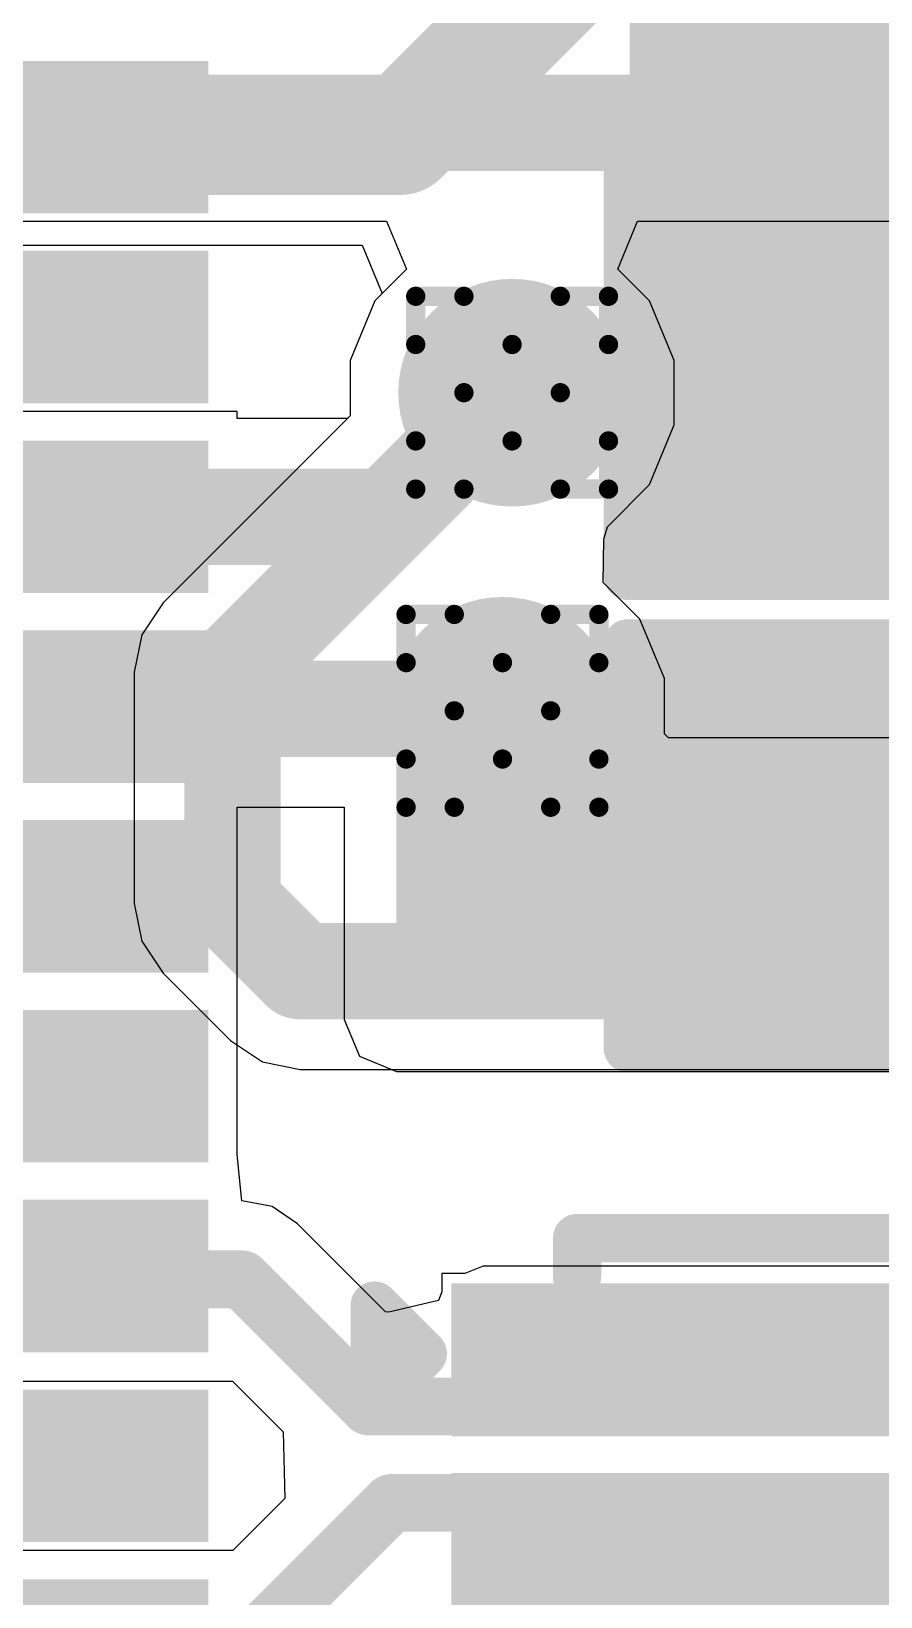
# Model space of a CAD drawing. Header units: inches. Extents: x -0.2 to 17.4, y -0.2 to 2.6.
# Drawn here: x 0.4391 to 0.5272, y 0.3941 to 0.5565 of the extents above; entities that cross this region are included whole.
import ezdxf

# ---------------------------------------------------------------- set-up
doc = ezdxf.new("R2010")
doc.units = ezdxf.units.IN
doc.header["$MEASUREMENT"] = 0
for name, color, linetype in [('Bottom Layer', 5, 'Continuous'), ('Drill Drawing', 1, 'Continuous'), ('Top Layer', 1, 'Continuous'), ('Top Overlay', 2, 'Continuous'), ('Top Paste', 8, 'Continuous'), ('Top Solder', 216, 'Continuous'), ('Via Holes', 16, 'Continuous')]:
    doc.layers.add(name, color=color, linetype=linetype)

# ---------------------------------------------------------------- blocks, each defined once
blk = doc.blocks.new('HD_A_05H9191N_4')
at = {"layer": 'Top Layer'}
for points in [[(-0.16342, 0.18348), (-0.1516, 0.18348), (-0.1516, 0.08112), (-0.16342, 0.08112)], [(-0.14373, 0.18348), (-0.13191, 0.18348), (-0.13191, 0.08112), (-0.14373, 0.08112)], [(-0.12404, 0.18348), (-0.11222, 0.18348), (-0.11222, 0.08112), (-0.12404, 0.08112)], [(-0.10435, 0.18348), (-0.09253, 0.18348), (-0.09253, 0.08112), (-0.10435, 0.08112)], [(-0.08466, 0.18348), (-0.07284, 0.18348), (-0.07284, 0.08112), (-0.08466, 0.08112)], [(-0.06498, 0.18348), (-0.05316, 0.18348), (-0.05316, 0.08112), (-0.06498, 0.08112)], [(-0.04529, 0.18348), (-0.03347, 0.18348), (-0.03347, 0.08112), (-0.04529, 0.08112)], [(-0.0256, 0.18348), (-0.01378, 0.18348), (-0.01378, 0.08112), (-0.0256, 0.08112)]]:
    blk.add_hatch(color=1, dxfattribs=at).paths.add_polyline_path(points)
at = {"layer": 'Top Solder'}
for points in [[(-0.16542, 0.18548), (-0.1496, 0.18548), (-0.1496, 0.07912), (-0.16542, 0.07912)], [(-0.14573, 0.18548), (-0.12991, 0.18548), (-0.12991, 0.07912), (-0.14573, 0.07912)], [(-0.12604, 0.18548), (-0.11022, 0.18548), (-0.11022, 0.07912), (-0.12604, 0.07912)], [(-0.10635, 0.18548), (-0.09053, 0.18548), (-0.09053, 0.07912), (-0.10635, 0.07912)], [(-0.08666, 0.18548), (-0.07084, 0.18548), (-0.07084, 0.07912), (-0.08666, 0.07912)], [(-0.06698, 0.18548), (-0.05116, 0.18548), (-0.05116, 0.07912), (-0.06698, 0.07912)], [(-0.04729, 0.18548), (-0.03147, 0.18548), (-0.03147, 0.07912), (-0.04729, 0.07912)], [(-0.0276, 0.18548), (-0.01178, 0.18548), (-0.01178, 0.07912), (-0.0276, 0.07912)], [(-0.00791, 0.18548), (0.00791, 0.18548), (0.00791, 0.07912), (-0.00791, 0.07912)]]:
    blk.add_hatch(color=216, dxfattribs=at).paths.add_polyline_path(points)
blk = doc.blocks.new('AZ1045_04F_7')
at = {"layer": 'Top Layer'}
for points in [[(-0.03051, 0.04331), (-0.00394, 0.04331), (-0.00394, 0.03543), (-0.03051, 0.03543)], [(0.00394, 0.04331), (0.03051, 0.04331), (0.03051, 0.03543), (0.00394, 0.03543)], [(-0.03051, 0.02362), (-0.00394, 0.02362), (-0.00394, 0.01575), (-0.03051, 0.01575)], [(0.00394, 0.02362), (0.03051, 0.02362), (0.03051, 0.01575), (0.00394, 0.01575)], [(-0.03051, 0.00787), (0.03051, 0.00787), (0.03051, -0.00787), (-0.03051, -0.00787)], [(-0.03051, -0.01575), (-0.00394, -0.01575), (-0.00394, -0.02362), (-0.03051, -0.02362)], [(0.00394, -0.01575), (0.03051, -0.01575), (0.03051, -0.02362), (0.00394, -0.02362)], [(-0.03051, -0.03543), (-0.00394, -0.03543), (-0.00394, -0.04331), (-0.03051, -0.04331)], [(0.00394, -0.03543), (0.03051, -0.03543), (0.03051, -0.04331), (0.00394, -0.04331)], [(0.00394, -0.03543), (0.03051, -0.03543), (0.03051, -0.04331), (0.00394, -0.04331)]]:
    blk.add_hatch(color=1, dxfattribs=at).paths.add_polyline_path(points)
at = {"layer": 'Top Paste'}
for points in [[(-0.03051, 0.04331), (-0.00394, 0.04331), (-0.00394, 0.03543), (-0.03051, 0.03543)], [(0.00394, 0.04331), (0.03051, 0.04331), (0.03051, 0.03543), (0.00394, 0.03543)], [(-0.03051, 0.02362), (-0.00394, 0.02362), (-0.00394, 0.01575), (-0.03051, 0.01575)], [(0.00394, 0.02362), (0.03051, 0.02362), (0.03051, 0.01575), (0.00394, 0.01575)], [(-0.03051, 0.00787), (0.03051, 0.00787), (0.03051, -0.00787), (-0.03051, -0.00787)], [(-0.03051, -0.01575), (-0.00394, -0.01575), (-0.00394, -0.02362), (-0.03051, -0.02362)], [(0.00394, -0.01575), (0.03051, -0.01575), (0.03051, -0.02362), (0.00394, -0.02362)], [(-0.03051, -0.03543), (-0.00394, -0.03543), (-0.00394, -0.04331), (-0.03051, -0.04331)], [(0.00394, -0.03543), (0.03051, -0.03543), (0.03051, -0.04331), (0.00394, -0.04331)], [(0.00394, -0.03543), (0.03051, -0.03543), (0.03051, -0.04331), (0.00394, -0.04331)]]:
    blk.add_hatch(color=8, dxfattribs=at).paths.add_polyline_path(points)
at = {"layer": 'Top Solder'}
for points in [[(-0.03451, 0.04731), (0.00006, 0.04731), (0.00006, 0.03143), (-0.03451, 0.03143)], [(-0.00006, 0.04731), (0.03451, 0.04731), (0.03451, 0.03143), (-0.00006, 0.03143)], [(-0.03451, 0.02762), (0.00006, 0.02762), (0.00006, 0.01175), (-0.03451, 0.01175)], [(-0.00006, 0.02762), (0.03451, 0.02762), (0.03451, 0.01175), (-0.00006, 0.01175)], [(-0.03451, 0.01187), (0.03451, 0.01187), (0.03451, -0.01187), (-0.03451, -0.01187)], [(-0.03451, -0.01175), (0.00006, -0.01175), (0.00006, -0.02762), (-0.03451, -0.02762)], [(-0.00006, -0.01175), (0.03451, -0.01175), (0.03451, -0.02762), (-0.00006, -0.02762)], [(-0.03451, -0.03143), (0.00006, -0.03143), (0.00006, -0.04731), (-0.03451, -0.04731)], [(-0.00006, -0.03143), (0.03451, -0.03143), (0.03451, -0.04731), (-0.00006, -0.04731)], [(-0.00006, -0.03143), (0.03451, -0.03143), (0.03451, -0.04731), (-0.00006, -0.04731)]]:
    blk.add_hatch(color=216, dxfattribs=at).paths.add_polyline_path(points)
at = {"layer": 'Top Overlay'}
for points in [[(-0.02148, 0.052, 0.005, 0.005, 0), (0.01852, 0.052, 0.005, 0.005, 0)], [(-0.02148, 0.048, 0.005, 0.005, 0), (-0.02148, 0.052, 0.005, 0.005, 0)], [(0.01852, 0.048, 0.005, 0.005, 0), (0.01852, 0.052, 0.005, 0.005, 0)], [(-0.04248, 0.035, 0.005, 0.005, 0), (-0.04248, 0.045, 0.005, 0.005, 0)], [(-0.04248, 0.045, 0.005, 0.005, 0), (-0.03748, 0.04, 0.005, 0.005, 0)], [(-0.04248, 0.035, 0.005, 0.005, 0), (-0.03748, 0.04, 0.005, 0.005, 0)], [(-0.02148, -0.052, 0.005, 0.005, 0), (-0.02148, -0.048, 0.005, 0.005, 0)], [(0.01852, -0.052, 0.005, 0.005, 0), (0.01852, -0.048, 0.005, 0.005, 0)], [(-0.02148, -0.052, 0.005, 0.005, 0), (0.01852, -0.052, 0.005, 0.005, 0)]]:
    blk.add_lwpolyline(points, format="xyseb", dxfattribs=at)
for points in [[(-0.02273, 0.052, 0.0025, 0.0025, 1), (-0.02023, 0.052, 0.0025, 0.0025, 1)], [(-0.02273, 0.052, 0.0025, 0.0025, 1), (-0.02023, 0.052, 0.0025, 0.0025, 1)], [(0.01727, 0.052, 0.0025, 0.0025, 1), (0.01977, 0.052, 0.0025, 0.0025, 1)], [(0.01727, 0.052, 0.0025, 0.0025, 1), (0.01977, 0.052, 0.0025, 0.0025, 1)], [(-0.02273, 0.048, 0.0025, 0.0025, 1), (-0.02023, 0.048, 0.0025, 0.0025, 1)], [(0.01727, 0.048, 0.0025, 0.0025, 1), (0.01977, 0.048, 0.0025, 0.0025, 1)], [(-0.04373, 0.045, 0.0025, 0.0025, 1), (-0.04123, 0.045, 0.0025, 0.0025, 1)], [(-0.04373, 0.045, 0.0025, 0.0025, 1), (-0.04123, 0.045, 0.0025, 0.0025, 1)], [(-0.03873, 0.04, 0.0025, 0.0025, 1), (-0.03623, 0.04, 0.0025, 0.0025, 1)], [(-0.03873, 0.04, 0.0025, 0.0025, 1), (-0.03623, 0.04, 0.0025, 0.0025, 1)], [(-0.04373, 0.035, 0.0025, 0.0025, 1), (-0.04123, 0.035, 0.0025, 0.0025, 1)], [(-0.04373, 0.035, 0.0025, 0.0025, 1), (-0.04123, 0.035, 0.0025, 0.0025, 1)], [(-0.02273, -0.048, 0.0025, 0.0025, 1), (-0.02023, -0.048, 0.0025, 0.0025, 1)], [(0.01727, -0.048, 0.0025, 0.0025, 1), (0.01977, -0.048, 0.0025, 0.0025, 1)], [(-0.02273, -0.052, 0.0025, 0.0025, 1), (-0.02023, -0.052, 0.0025, 0.0025, 1)], [(-0.02273, -0.052, 0.0025, 0.0025, 1), (-0.02023, -0.052, 0.0025, 0.0025, 1)], [(0.01727, -0.052, 0.0025, 0.0025, 1), (0.01977, -0.052, 0.0025, 0.0025, 1)], [(0.01727, -0.052, 0.0025, 0.0025, 1), (0.01977, -0.052, 0.0025, 0.0025, 1)]]:
    blk.add_lwpolyline(points, format="xyseb", close=True, dxfattribs=at)
blk = doc.blocks.new('R___0603_27')
at = {"layer": 'Top Layer'}
for points in [[(-0.015, 0.0175), (-0.015, -0.0175), (-0.045, -0.0175), (-0.045, 0.0175)], [(0.045, 0.0175), (0.045, -0.0175), (0.015, -0.0175), (0.015, 0.0175)]]:
    blk.add_hatch(color=1, dxfattribs=at).paths.add_polyline_path(points)
at = {"layer": 'Top Paste'}
for points in [[(-0.015, 0.0175), (-0.015, -0.0175), (-0.045, -0.0175), (-0.045, 0.0175)], [(0.045, 0.0175), (0.045, -0.0175), (0.015, -0.0175), (0.015, 0.0175)]]:
    blk.add_hatch(color=8, dxfattribs=at).paths.add_polyline_path(points)
at = {"layer": 'Top Solder'}
for points in [[(-0.011, 0.0215), (-0.011, -0.0215), (-0.049, -0.0215), (-0.049, 0.0215)], [(0.049, 0.0215), (0.049, -0.0215), (0.011, -0.0215), (0.011, 0.0215)]]:
    blk.add_hatch(color=216, dxfattribs=at).paths.add_polyline_path(points)
at = {"layer": 'Top Overlay'}
for points in [[(-0.048, -0.021, 0.005, 0.005, 0), (-0.048, 0.021, 0.005, 0.005, 0)], [(-0.048, 0.021, 0.005, 0.005, 0), (0.048, 0.021, 0.005, 0.005, 0)], [(0.048, -0.021, 0.005, 0.005, 0), (0.048, 0.021, 0.005, 0.005, 0)], [(-0.048, -0.021, 0.005, 0.005, 0), (0.048, -0.021, 0.005, 0.005, 0)]]:
    blk.add_lwpolyline(points, format="xyseb", dxfattribs=at)
for points in [[(-0.04925, 0.021, 0.0025, 0.0025, 1), (-0.04675, 0.021, 0.0025, 0.0025, 1)], [(-0.04925, 0.021, 0.0025, 0.0025, 1), (-0.04675, 0.021, 0.0025, 0.0025, 1)], [(0.04675, 0.021, 0.0025, 0.0025, 1), (0.04925, 0.021, 0.0025, 0.0025, 1)], [(0.04675, 0.021, 0.0025, 0.0025, 1), (0.04925, 0.021, 0.0025, 0.0025, 1)], [(-0.04925, -0.021, 0.0025, 0.0025, 1), (-0.04675, -0.021, 0.0025, 0.0025, 1)], [(-0.04925, -0.021, 0.0025, 0.0025, 1), (-0.04675, -0.021, 0.0025, 0.0025, 1)], [(0.04675, -0.021, 0.0025, 0.0025, 1), (0.04925, -0.021, 0.0025, 0.0025, 1)], [(0.04675, -0.021, 0.0025, 0.0025, 1), (0.04925, -0.021, 0.0025, 0.0025, 1)]]:
    blk.add_lwpolyline(points, format="xyseb", close=True, dxfattribs=at)
blk = doc.blocks.new('R___0603_28')
at = {"layer": 'Top Layer'}
for points in [[(-0.015, 0.0175), (-0.015, -0.0175), (-0.045, -0.0175), (-0.045, 0.0175)], [(0.045, 0.0175), (0.045, -0.0175), (0.015, -0.0175), (0.015, 0.0175)]]:
    blk.add_hatch(color=1, dxfattribs=at).paths.add_polyline_path(points)
at = {"layer": 'Top Paste'}
for points in [[(-0.015, 0.0175), (-0.015, -0.0175), (-0.045, -0.0175), (-0.045, 0.0175)], [(0.045, 0.0175), (0.045, -0.0175), (0.015, -0.0175), (0.015, 0.0175)]]:
    blk.add_hatch(color=8, dxfattribs=at).paths.add_polyline_path(points)
at = {"layer": 'Top Solder'}
for points in [[(-0.011, 0.0215), (-0.011, -0.0215), (-0.049, -0.0215), (-0.049, 0.0215)], [(0.049, 0.0215), (0.049, -0.0215), (0.011, -0.0215), (0.011, 0.0215)]]:
    blk.add_hatch(color=216, dxfattribs=at).paths.add_polyline_path(points)
at = {"layer": 'Top Overlay'}
for points in [[(-0.048, -0.021, 0.005, 0.005, 0), (-0.048, 0.021, 0.005, 0.005, 0)], [(-0.048, 0.021, 0.005, 0.005, 0), (0.048, 0.021, 0.005, 0.005, 0)], [(0.048, -0.021, 0.005, 0.005, 0), (0.048, 0.021, 0.005, 0.005, 0)], [(-0.048, -0.021, 0.005, 0.005, 0), (0.048, -0.021, 0.005, 0.005, 0)]]:
    blk.add_lwpolyline(points, format="xyseb", dxfattribs=at)
for points in [[(-0.04925, 0.021, 0.0025, 0.0025, 1), (-0.04675, 0.021, 0.0025, 0.0025, 1)], [(-0.04925, 0.021, 0.0025, 0.0025, 1), (-0.04675, 0.021, 0.0025, 0.0025, 1)], [(0.04675, 0.021, 0.0025, 0.0025, 1), (0.04925, 0.021, 0.0025, 0.0025, 1)], [(0.04675, 0.021, 0.0025, 0.0025, 1), (0.04925, 0.021, 0.0025, 0.0025, 1)], [(-0.04925, -0.021, 0.0025, 0.0025, 1), (-0.04675, -0.021, 0.0025, 0.0025, 1)], [(-0.04925, -0.021, 0.0025, 0.0025, 1), (-0.04675, -0.021, 0.0025, 0.0025, 1)], [(0.04675, -0.021, 0.0025, 0.0025, 1), (0.04925, -0.021, 0.0025, 0.0025, 1)], [(0.04675, -0.021, 0.0025, 0.0025, 1), (0.04925, -0.021, 0.0025, 0.0025, 1)]]:
    blk.add_lwpolyline(points, format="xyseb", close=True, dxfattribs=at)
blk = doc.blocks.new('IND_0603__1608_M_______68')
at = {"layer": 'Top Layer'}
for points in [[(-0.03937, 0.01575), (-0.01575, 0.01575), (-0.01575, -0.01575), (-0.03937, -0.01575)], [(0.01575, 0.01575), (0.03937, 0.01575), (0.03937, -0.01575), (0.01575, -0.01575)]]:
    blk.add_hatch(color=1, dxfattribs=at).paths.add_polyline_path(points)
at = {"layer": 'Top Paste'}
for points in [[(-0.03937, 0.01575), (-0.01575, 0.01575), (-0.01575, -0.01575), (-0.03937, -0.01575)], [(0.01575, 0.01575), (0.03937, 0.01575), (0.03937, -0.01575), (0.01575, -0.01575)]]:
    blk.add_hatch(color=8, dxfattribs=at).paths.add_polyline_path(points)
at = {"layer": 'Top Solder'}
for points in [[(-0.04337, 0.01975), (-0.01175, 0.01975), (-0.01175, -0.01975), (-0.04337, -0.01975)], [(0.01175, 0.01975), (0.04337, 0.01975), (0.04337, -0.01975), (0.01175, -0.01975)]]:
    blk.add_hatch(color=216, dxfattribs=at).paths.add_polyline_path(points)
at = {"layer": 'Top Overlay'}
for points in [[(-0.008, 0.018, 0.005, 0.005, 0), (0.009, 0.018, 0.005, 0.005, 0)], [(-0.008, -0.018, 0.005, 0.005, 0), (0.009, -0.018, 0.005, 0.005, 0)]]:
    blk.add_lwpolyline(points, format="xyseb", dxfattribs=at)
for points in [[(-0.00925, 0.018, 0.0025, 0.0025, 1), (-0.00675, 0.018, 0.0025, 0.0025, 1)], [(0.00775, 0.018, 0.0025, 0.0025, 1), (0.01025, 0.018, 0.0025, 0.0025, 1)], [(-0.00925, -0.018, 0.0025, 0.0025, 1), (-0.00675, -0.018, 0.0025, 0.0025, 1)], [(0.00775, -0.018, 0.0025, 0.0025, 1), (0.01025, -0.018, 0.0025, 0.0025, 1)]]:
    blk.add_lwpolyline(points, format="xyseb", close=True, dxfattribs=at)

msp = doc.modelspace()

# ---------------------------------------------------------------- hatches: boundary and pattern name
at = {"layer": 'Bottom Layer'}
h = msp.add_hatch(color=5, dxfattribs=at)
edge = h.paths.add_edge_path()
edge.add_arc((0.489, 0.519), 0.01181, 0, 360)
h = msp.add_hatch(color=5, dxfattribs=at)
edge = h.paths.add_edge_path()
edge.add_arc((0.488, 0.486), 0.01181, 0, 360)
at = {"layer": 'Top Layer'}
h = msp.add_hatch(color=1, dxfattribs=at)
edge = h.paths.add_edge_path()
edge.add_arc((0.489, 0.519), 0.01181, 0, 360)
h = msp.add_hatch(color=1, dxfattribs=at)
edge = h.paths.add_edge_path()
edge.add_arc((0.488, 0.486), 0.01181, 0, 360)
for points in [[(0.477, 0.454), (0.536, 0.454), (0.536, 0.493), (0.477, 0.493)], [(0.486, 0.414), (0.548, 0.414), (0.548, 0.423), (0.486, 0.423)], [(0.486, 0.39432), (0.548, 0.39432), (0.548, 0.40331), (0.486, 0.40331)]]:
    msp.add_hatch(color=1, dxfattribs=at).paths.add_polyline_path(points)
at = {"layer": 'Via Holes'}
h = msp.add_hatch(color=7, dxfattribs=at)
edge = h.paths.add_edge_path()
edge.add_arc((0.489, 0.519), 0.00591, 0, 360)
h = msp.add_hatch(color=7, dxfattribs=at)
edge = h.paths.add_edge_path()
edge.add_arc((0.488, 0.486), 0.00591, 0, 360)

# ---------------------------------------------------------------- linework, layer by layer
at = {"layer": 'Bottom Layer'}
for p, q in [((0.43622, 0.5368), (0.47598, 0.5368)), ((0.47598, 0.5368), (0.47803, 0.5318)), ((0.49997, 0.5318), (0.50202, 0.5368)), ((0.50202, 0.5368), (0.66078, 0.5368)), ((0.47803, 0.5318), (0.47475, 0.52852)), ((0.50325, 0.52852), (0.49997, 0.5318)), ((0.47475, 0.52852), (0.47219, 0.52234)), ((0.50581, 0.52234), (0.50325, 0.52852)), ((0.47219, 0.52234), (0.47219, 0.51661)), ((0.50581, 0.51566), (0.50581, 0.52234)), ((0.47219, 0.51661), (0.45279, 0.49721)), ((0.50325, 0.50948), (0.50581, 0.51566)), ((0.49888, 0.5051), (0.50325, 0.50948)), ((0.49851, 0.5038), (0.49888, 0.5051)), ((0.49846, 0.49931), (0.49851, 0.5038)), ((0.50225, 0.49552), (0.49846, 0.49931)), ((0.45279, 0.49721), (0.45058, 0.4939)), ((0.50481, 0.48934), (0.50225, 0.49552)), ((0.45058, 0.4939), (0.4498, 0.49)), ((0.4498, 0.49), (0.4498, 0.466)), ((0.50481, 0.48361), (0.50481, 0.48934)), ((0.50522, 0.4832), (0.50481, 0.48361)), ((0.70785, 0.4832), (0.50522, 0.4832)), ((0.4498, 0.466), (0.45058, 0.4621)), ((0.45058, 0.4621), (0.45279, 0.45879)), ((0.45279, 0.45879), (0.45979, 0.45179)), ((0.45979, 0.45179), (0.4631, 0.44958)), ((0.4631, 0.44958), (0.467, 0.4488)), ((0.467, 0.4488), (0.85323, 0.4488))]:
    msp.add_line(p, q, dxfattribs=at)
for points in [[(0.432, 0.547, 0.01, 0.01, 0), (0.665, 0.547, 0.01, 0.01, 0)], [(0.46, 0.49, 0.01, 0.01, 0), (0.489, 0.519, 0.01, 0.01, 0)], [(0.46, 0.466, 0.01, 0.01, 0), (0.46, 0.49, 0.01, 0.01, 0)], [(0.488, 0.486, 0.01, 0.01, 0), (0.501, 0.473, 0.01, 0.01, 0)], [(0.501, 0.473, 0.01, 0.01, 0), (0.89, 0.473, 0.01, 0.01, 0)], [(0.46, 0.466, 0.01, 0.01, 0), (0.467, 0.459, 0.01, 0.01, 0)], [(0.467, 0.459, 0.01, 0.01, 0), (0.85746, 0.459, 0.01, 0.01, 0)]]:
    msp.add_lwpolyline(points, format="xyseb", dxfattribs=at)
for points in [[(0.4865, 0.519, 0.005, 0.005, 1), (0.4915, 0.519, 0.005, 0.005, 1)], [(0.4575, 0.49, 0.005, 0.005, 1), (0.4625, 0.49, 0.005, 0.005, 1)], [(0.4575, 0.49, 0.005, 0.005, 1), (0.4625, 0.49, 0.005, 0.005, 1)], [(0.4855, 0.486, 0.005, 0.005, 1), (0.4905, 0.486, 0.005, 0.005, 1)], [(0.4985, 0.473, 0.005, 0.005, 1), (0.5035, 0.473, 0.005, 0.005, 1)], [(0.4985, 0.473, 0.005, 0.005, 1), (0.5035, 0.473, 0.005, 0.005, 1)], [(0.4575, 0.466, 0.005, 0.005, 1), (0.4625, 0.466, 0.005, 0.005, 1)], [(0.4575, 0.466, 0.005, 0.005, 1), (0.4625, 0.466, 0.005, 0.005, 1)], [(0.4645, 0.459, 0.005, 0.005, 1), (0.4695, 0.459, 0.005, 0.005, 1)], [(0.4645, 0.459, 0.005, 0.005, 1), (0.4695, 0.459, 0.005, 0.005, 1)]]:
    msp.add_lwpolyline(points, format="xyseb", close=True, dxfattribs=at)
at = {"layer": 'Drill Drawing'}
for points in [[(0.479, 0.524, 0.002, 0.002, 0), (0.479, 0.529, 0.002, 0.002, 0)], [(0.479, 0.529, 0.002, 0.002, 0), (0.484, 0.529, 0.002, 0.002, 0)], [(0.484, 0.529, 0.002, 0.002, 0), (0.489, 0.524, 0.002, 0.002, 0)], [(0.489, 0.524, 0.002, 0.002, 0), (0.494, 0.529, 0.002, 0.002, 0)], [(0.494, 0.529, 0.002, 0.002, 0), (0.499, 0.529, 0.002, 0.002, 0)], [(0.499, 0.524, 0.002, 0.002, 0), (0.499, 0.529, 0.002, 0.002, 0)], [(0.479, 0.524, 0.002, 0.002, 0), (0.484, 0.519, 0.002, 0.002, 0)], [(0.494, 0.519, 0.002, 0.002, 0), (0.499, 0.524, 0.002, 0.002, 0)], [(0.479, 0.514, 0.002, 0.002, 0), (0.484, 0.519, 0.002, 0.002, 0)], [(0.494, 0.519, 0.002, 0.002, 0), (0.499, 0.514, 0.002, 0.002, 0)], [(0.479, 0.509, 0.002, 0.002, 0), (0.479, 0.514, 0.002, 0.002, 0)], [(0.484, 0.509, 0.002, 0.002, 0), (0.489, 0.514, 0.002, 0.002, 0)], [(0.489, 0.514, 0.002, 0.002, 0), (0.494, 0.509, 0.002, 0.002, 0)], [(0.499, 0.509, 0.002, 0.002, 0), (0.499, 0.514, 0.002, 0.002, 0)], [(0.479, 0.509, 0.002, 0.002, 0), (0.484, 0.509, 0.002, 0.002, 0)], [(0.494, 0.509, 0.002, 0.002, 0), (0.499, 0.509, 0.002, 0.002, 0)], [(0.478, 0.491, 0.002, 0.002, 0), (0.478, 0.496, 0.002, 0.002, 0)], [(0.478, 0.496, 0.002, 0.002, 0), (0.483, 0.496, 0.002, 0.002, 0)], [(0.483, 0.496, 0.002, 0.002, 0), (0.488, 0.491, 0.002, 0.002, 0)], [(0.488, 0.491, 0.002, 0.002, 0), (0.493, 0.496, 0.002, 0.002, 0)], [(0.493, 0.496, 0.002, 0.002, 0), (0.498, 0.496, 0.002, 0.002, 0)], [(0.498, 0.491, 0.002, 0.002, 0), (0.498, 0.496, 0.002, 0.002, 0)], [(0.478, 0.491, 0.002, 0.002, 0), (0.483, 0.486, 0.002, 0.002, 0)], [(0.493, 0.486, 0.002, 0.002, 0), (0.498, 0.491, 0.002, 0.002, 0)], [(0.478, 0.481, 0.002, 0.002, 0), (0.483, 0.486, 0.002, 0.002, 0)], [(0.493, 0.486, 0.002, 0.002, 0), (0.498, 0.481, 0.002, 0.002, 0)], [(0.478, 0.476, 0.002, 0.002, 0), (0.478, 0.481, 0.002, 0.002, 0)], [(0.483, 0.476, 0.002, 0.002, 0), (0.488, 0.481, 0.002, 0.002, 0)], [(0.488, 0.481, 0.002, 0.002, 0), (0.493, 0.476, 0.002, 0.002, 0)], [(0.498, 0.476, 0.002, 0.002, 0), (0.498, 0.481, 0.002, 0.002, 0)], [(0.478, 0.476, 0.002, 0.002, 0), (0.483, 0.476, 0.002, 0.002, 0)], [(0.493, 0.476, 0.002, 0.002, 0), (0.498, 0.476, 0.002, 0.002, 0)]]:
    msp.add_lwpolyline(points, format="xyseb", dxfattribs=at)
for points in [[(0.4785, 0.529, 0.001, 0.001, 1), (0.4795, 0.529, 0.001, 0.001, 1)], [(0.4785, 0.529, 0.001, 0.001, 1), (0.4795, 0.529, 0.001, 0.001, 1)], [(0.4835, 0.529, 0.001, 0.001, 1), (0.4845, 0.529, 0.001, 0.001, 1)], [(0.4835, 0.529, 0.001, 0.001, 1), (0.4845, 0.529, 0.001, 0.001, 1)], [(0.4935, 0.529, 0.001, 0.001, 1), (0.4945, 0.529, 0.001, 0.001, 1)], [(0.4935, 0.529, 0.001, 0.001, 1), (0.4945, 0.529, 0.001, 0.001, 1)], [(0.4985, 0.529, 0.001, 0.001, 1), (0.4995, 0.529, 0.001, 0.001, 1)], [(0.4985, 0.529, 0.001, 0.001, 1), (0.4995, 0.529, 0.001, 0.001, 1)], [(0.4785, 0.524, 0.001, 0.001, 1), (0.4795, 0.524, 0.001, 0.001, 1)], [(0.4785, 0.524, 0.001, 0.001, 1), (0.4795, 0.524, 0.001, 0.001, 1)], [(0.4885, 0.524, 0.001, 0.001, 1), (0.4895, 0.524, 0.001, 0.001, 1)], [(0.4885, 0.524, 0.001, 0.001, 1), (0.4895, 0.524, 0.001, 0.001, 1)], [(0.4985, 0.524, 0.001, 0.001, 1), (0.4995, 0.524, 0.001, 0.001, 1)], [(0.4985, 0.524, 0.001, 0.001, 1), (0.4995, 0.524, 0.001, 0.001, 1)], [(0.4835, 0.519, 0.001, 0.001, 1), (0.4845, 0.519, 0.001, 0.001, 1)], [(0.4835, 0.519, 0.001, 0.001, 1), (0.4845, 0.519, 0.001, 0.001, 1)], [(0.4935, 0.519, 0.001, 0.001, 1), (0.4945, 0.519, 0.001, 0.001, 1)], [(0.4935, 0.519, 0.001, 0.001, 1), (0.4945, 0.519, 0.001, 0.001, 1)], [(0.4785, 0.514, 0.001, 0.001, 1), (0.4795, 0.514, 0.001, 0.001, 1)], [(0.4785, 0.514, 0.001, 0.001, 1), (0.4795, 0.514, 0.001, 0.001, 1)], [(0.4885, 0.514, 0.001, 0.001, 1), (0.4895, 0.514, 0.001, 0.001, 1)], [(0.4885, 0.514, 0.001, 0.001, 1), (0.4895, 0.514, 0.001, 0.001, 1)], [(0.4985, 0.514, 0.001, 0.001, 1), (0.4995, 0.514, 0.001, 0.001, 1)], [(0.4985, 0.514, 0.001, 0.001, 1), (0.4995, 0.514, 0.001, 0.001, 1)], [(0.4785, 0.509, 0.001, 0.001, 1), (0.4795, 0.509, 0.001, 0.001, 1)], [(0.4785, 0.509, 0.001, 0.001, 1), (0.4795, 0.509, 0.001, 0.001, 1)], [(0.4835, 0.509, 0.001, 0.001, 1), (0.4845, 0.509, 0.001, 0.001, 1)], [(0.4835, 0.509, 0.001, 0.001, 1), (0.4845, 0.509, 0.001, 0.001, 1)], [(0.4935, 0.509, 0.001, 0.001, 1), (0.4945, 0.509, 0.001, 0.001, 1)], [(0.4935, 0.509, 0.001, 0.001, 1), (0.4945, 0.509, 0.001, 0.001, 1)], [(0.4985, 0.509, 0.001, 0.001, 1), (0.4995, 0.509, 0.001, 0.001, 1)], [(0.4985, 0.509, 0.001, 0.001, 1), (0.4995, 0.509, 0.001, 0.001, 1)], [(0.4775, 0.496, 0.001, 0.001, 1), (0.4785, 0.496, 0.001, 0.001, 1)], [(0.4775, 0.496, 0.001, 0.001, 1), (0.4785, 0.496, 0.001, 0.001, 1)], [(0.4825, 0.496, 0.001, 0.001, 1), (0.4835, 0.496, 0.001, 0.001, 1)], [(0.4825, 0.496, 0.001, 0.001, 1), (0.4835, 0.496, 0.001, 0.001, 1)], [(0.4925, 0.496, 0.001, 0.001, 1), (0.4935, 0.496, 0.001, 0.001, 1)], [(0.4925, 0.496, 0.001, 0.001, 1), (0.4935, 0.496, 0.001, 0.001, 1)], [(0.4975, 0.496, 0.001, 0.001, 1), (0.4985, 0.496, 0.001, 0.001, 1)], [(0.4975, 0.496, 0.001, 0.001, 1), (0.4985, 0.496, 0.001, 0.001, 1)], [(0.4775, 0.491, 0.001, 0.001, 1), (0.4785, 0.491, 0.001, 0.001, 1)], [(0.4775, 0.491, 0.001, 0.001, 1), (0.4785, 0.491, 0.001, 0.001, 1)], [(0.4875, 0.491, 0.001, 0.001, 1), (0.4885, 0.491, 0.001, 0.001, 1)], [(0.4875, 0.491, 0.001, 0.001, 1), (0.4885, 0.491, 0.001, 0.001, 1)], [(0.4975, 0.491, 0.001, 0.001, 1), (0.4985, 0.491, 0.001, 0.001, 1)], [(0.4975, 0.491, 0.001, 0.001, 1), (0.4985, 0.491, 0.001, 0.001, 1)], [(0.4825, 0.486, 0.001, 0.001, 1), (0.4835, 0.486, 0.001, 0.001, 1)], [(0.4825, 0.486, 0.001, 0.001, 1), (0.4835, 0.486, 0.001, 0.001, 1)], [(0.4925, 0.486, 0.001, 0.001, 1), (0.4935, 0.486, 0.001, 0.001, 1)], [(0.4925, 0.486, 0.001, 0.001, 1), (0.4935, 0.486, 0.001, 0.001, 1)], [(0.4775, 0.481, 0.001, 0.001, 1), (0.4785, 0.481, 0.001, 0.001, 1)], [(0.4775, 0.481, 0.001, 0.001, 1), (0.4785, 0.481, 0.001, 0.001, 1)], [(0.4875, 0.481, 0.001, 0.001, 1), (0.4885, 0.481, 0.001, 0.001, 1)], [(0.4875, 0.481, 0.001, 0.001, 1), (0.4885, 0.481, 0.001, 0.001, 1)], [(0.4975, 0.481, 0.001, 0.001, 1), (0.4985, 0.481, 0.001, 0.001, 1)], [(0.4975, 0.481, 0.001, 0.001, 1), (0.4985, 0.481, 0.001, 0.001, 1)], [(0.4775, 0.476, 0.001, 0.001, 1), (0.4785, 0.476, 0.001, 0.001, 1)], [(0.4775, 0.476, 0.001, 0.001, 1), (0.4785, 0.476, 0.001, 0.001, 1)], [(0.4825, 0.476, 0.001, 0.001, 1), (0.4835, 0.476, 0.001, 0.001, 1)], [(0.4825, 0.476, 0.001, 0.001, 1), (0.4835, 0.476, 0.001, 0.001, 1)], [(0.4925, 0.476, 0.001, 0.001, 1), (0.4935, 0.476, 0.001, 0.001, 1)], [(0.4925, 0.476, 0.001, 0.001, 1), (0.4935, 0.476, 0.001, 0.001, 1)], [(0.4975, 0.476, 0.001, 0.001, 1), (0.4985, 0.476, 0.001, 0.001, 1)], [(0.4975, 0.476, 0.001, 0.001, 1), (0.4985, 0.476, 0.001, 0.001, 1)]]:
    msp.add_lwpolyline(points, format="xyseb", close=True, dxfattribs=at)
at = {"layer": 'Top Layer'}
for p, q in [((0.4043, 0.53429), (0.47345, 0.53429)), ((0.47345, 0.53429), (0.47552, 0.52929)), ((0.47475, 0.52852), (0.47219, 0.52234)), ((0.47552, 0.52929), (0.47475, 0.52852)), ((0.47219, 0.52234), (0.47219, 0.51661)), ((0.46048, 0.51704), (0.34812, 0.51704)), ((0.46048, 0.51633), (0.46048, 0.51704)), ((0.47219, 0.51661), (0.47191, 0.51633)), ((0.47191, 0.51633), (0.46048, 0.51633)), ((0.46048, 0.43999), (0.46048, 0.47602)), ((0.46048, 0.47602), (0.47159, 0.47602)), ((0.47159, 0.47602), (0.47159, 0.454)), ((0.47159, 0.454), (0.47317, 0.45017)), ((0.47317, 0.45017), (0.477, 0.44859)), ((0.477, 0.44859), (0.536, 0.44859)), ((0.46097, 0.43519), (0.46048, 0.43999)), ((0.46409, 0.43457), (0.46097, 0.43519)), ((0.46674, 0.4328), (0.46409, 0.43457)), ((0.47587, 0.42367), (0.46674, 0.4328)), ((0.48409, 0.42762), (0.48171, 0.42762)), ((0.48171, 0.42762), (0.48171, 0.42572)), ((0.486, 0.42841), (0.48409, 0.42762)), ((0.548, 0.42841), (0.486, 0.42841)), ((0.48171, 0.42572), (0.48135, 0.42485)), ((0.48135, 0.42485), (0.4762, 0.42362)), ((0.4762, 0.42362), (0.47587, 0.42367)), ((0.34812, 0.41647), (0.45999, 0.41647)), ((0.45999, 0.41647), (0.46525, 0.41121)), ((0.46525, 0.41121), (0.46542, 0.40431)), ((0.46542, 0.40431), (0.46001, 0.39891)), ((0.46001, 0.39891), (0.34812, 0.39891))]:
    msp.add_line(p, q, dxfattribs=at)
for points in [[(0.47738, 0.54551, 0.012, 0.012, 0), (0.49443, 0.56256, 0.012, 0.012, 0)], [(0.4043, 0.54551, 0.012, 0.012, 0), (0.47738, 0.54551, 0.012, 0.012, 0)], [(0.517, 0.519, 0.01, 0.01, 0), (0.519, 0.521, 0.01, 0.01, 0)], [(0.47613, 0.50613, 0.01, 0.01, 0), (0.489, 0.519, 0.01, 0.01, 0)], [(0.489, 0.519, 0.01, 0.01, 0), (0.517, 0.519, 0.01, 0.01, 0)], [(0.4043, 0.50613, 0.01, 0.01, 0), (0.47613, 0.50613, 0.01, 0.01, 0)], [(0.40452, 0.48622, 0.01, 0.01, 0), (0.48778, 0.48622, 0.01, 0.01, 0)], [(0.488, 0.486, 0.01, 0.01, 0), (0.4895, 0.4845, 0.01, 0.01, 0)], [(0.509, 0.4845, 0.01, 0.01, 0), (0.519, 0.4745, 0.01, 0.01, 0)], [(0.519, 0.472, 0.01, 0.01, 0), (0.519, 0.4745, 0.01, 0.01, 0)], [(0.40465, 0.42703, 0.006, 0.006, 0), (0.46097, 0.42703, 0.006, 0.006, 0)], [(0.46097, 0.42703, 0.006, 0.006, 0), (0.47416, 0.41384, 0.006, 0.006, 0)], [(0.48971, 0.41775, 0.006, 0.006, 0), (0.49065, 0.41868, 0.006, 0.006, 0)], [(0.48971, 0.41736, 0.006, 0.006, 0), (0.48971, 0.41775, 0.006, 0.006, 0)], [(0.49065, 0.41868, 0.006, 0.006, 0), (0.5, 0.41868, 0.006, 0.006, 0)], [(0.4862, 0.41384, 0.006, 0.006, 0), (0.48971, 0.41736, 0.006, 0.006, 0)], [(0.47416, 0.41384, 0.006, 0.006, 0), (0.4862, 0.41384, 0.006, 0.006, 0)], [(0.46097, 0.38832, 0.006, 0.006, 0), (0.47649, 0.40384, 0.006, 0.006, 0)], [(0.47649, 0.40384, 0.006, 0.006, 0), (0.4862, 0.40384, 0.006, 0.006, 0)], [(0.4862, 0.40384, 0.006, 0.006, 0), (0.48971, 0.40033, 0.006, 0.006, 0)], [(0.48971, 0.39994, 0.006, 0.006, 0), (0.48971, 0.40033, 0.006, 0.006, 0)], [(0.48971, 0.39994, 0.006, 0.006, 0), (0.49065, 0.399, 0.006, 0.006, 0)], [(0.49065, 0.399, 0.006, 0.006, 0), (0.5, 0.399, 0.006, 0.006, 0)]]:
    msp.add_lwpolyline(points, format="xyseb", dxfattribs=at)
for points in [[(0.47438, 0.54551, 0.006, 0.006, 1), (0.48038, 0.54551, 0.006, 0.006, 1)], [(0.47438, 0.54551, 0.006, 0.006, 1), (0.48038, 0.54551, 0.006, 0.006, 1)], [(0.5165, 0.521, 0.005, 0.005, 1), (0.5215, 0.521, 0.005, 0.005, 1)], [(0.4865, 0.519, 0.005, 0.005, 1), (0.4915, 0.519, 0.005, 0.005, 1)], [(0.4865, 0.519, 0.005, 0.005, 1), (0.4915, 0.519, 0.005, 0.005, 1)], [(0.5145, 0.519, 0.005, 0.005, 1), (0.5195, 0.519, 0.005, 0.005, 1)], [(0.5145, 0.519, 0.005, 0.005, 1), (0.5195, 0.519, 0.005, 0.005, 1)], [(0.47363, 0.50613, 0.005, 0.005, 1), (0.47863, 0.50613, 0.005, 0.005, 1)], [(0.47363, 0.50613, 0.005, 0.005, 1), (0.47863, 0.50613, 0.005, 0.005, 1)], [(0.48528, 0.48622, 0.005, 0.005, 1), (0.49028, 0.48622, 0.005, 0.005, 1)], [(0.4855, 0.486, 0.005, 0.005, 1), (0.4905, 0.486, 0.005, 0.005, 1)], [(0.487, 0.4845, 0.005, 0.005, 1), (0.492, 0.4845, 0.005, 0.005, 1)], [(0.5065, 0.4845, 0.005, 0.005, 1), (0.5115, 0.4845, 0.005, 0.005, 1)], [(0.5165, 0.4745, 0.005, 0.005, 1), (0.5215, 0.4745, 0.005, 0.005, 1)], [(0.5165, 0.4745, 0.005, 0.005, 1), (0.5215, 0.4745, 0.005, 0.005, 1)], [(0.5165, 0.472, 0.005, 0.005, 1), (0.5215, 0.472, 0.005, 0.005, 1)], [(0.45947, 0.42703, 0.003, 0.003, 1), (0.46247, 0.42703, 0.003, 0.003, 1)], [(0.45947, 0.42703, 0.003, 0.003, 1), (0.46247, 0.42703, 0.003, 0.003, 1)], [(0.48821, 0.41775, 0.003, 0.003, 1), (0.49121, 0.41775, 0.003, 0.003, 1)], [(0.48821, 0.41775, 0.003, 0.003, 1), (0.49121, 0.41775, 0.003, 0.003, 1)], [(0.48915, 0.41868, 0.003, 0.003, 1), (0.49215, 0.41868, 0.003, 0.003, 1)], [(0.48915, 0.41868, 0.003, 0.003, 1), (0.49215, 0.41868, 0.003, 0.003, 1)], [(0.4985, 0.41868, 0.003, 0.003, 1), (0.5015, 0.41868, 0.003, 0.003, 1)], [(0.48821, 0.41736, 0.003, 0.003, 1), (0.49121, 0.41736, 0.003, 0.003, 1)], [(0.48821, 0.41736, 0.003, 0.003, 1), (0.49121, 0.41736, 0.003, 0.003, 1)], [(0.47266, 0.41384, 0.003, 0.003, 1), (0.47566, 0.41384, 0.003, 0.003, 1)], [(0.47266, 0.41384, 0.003, 0.003, 1), (0.47566, 0.41384, 0.003, 0.003, 1)], [(0.4847, 0.41384, 0.003, 0.003, 1), (0.4877, 0.41384, 0.003, 0.003, 1)], [(0.4847, 0.41384, 0.003, 0.003, 1), (0.4877, 0.41384, 0.003, 0.003, 1)], [(0.47499, 0.40384, 0.003, 0.003, 1), (0.47799, 0.40384, 0.003, 0.003, 1)], [(0.47499, 0.40384, 0.003, 0.003, 1), (0.47799, 0.40384, 0.003, 0.003, 1)], [(0.4847, 0.40384, 0.003, 0.003, 1), (0.4877, 0.40384, 0.003, 0.003, 1)], [(0.4847, 0.40384, 0.003, 0.003, 1), (0.4877, 0.40384, 0.003, 0.003, 1)], [(0.48821, 0.40033, 0.003, 0.003, 1), (0.49121, 0.40033, 0.003, 0.003, 1)], [(0.48821, 0.40033, 0.003, 0.003, 1), (0.49121, 0.40033, 0.003, 0.003, 1)], [(0.48821, 0.39994, 0.003, 0.003, 1), (0.49121, 0.39994, 0.003, 0.003, 1)], [(0.48821, 0.39994, 0.003, 0.003, 1), (0.49121, 0.39994, 0.003, 0.003, 1)], [(0.48915, 0.399, 0.003, 0.003, 1), (0.49215, 0.399, 0.003, 0.003, 1)], [(0.48915, 0.399, 0.003, 0.003, 1), (0.49215, 0.399, 0.003, 0.003, 1)], [(0.4985, 0.399, 0.003, 0.003, 1), (0.5015, 0.399, 0.003, 0.003, 1)]]:
    msp.add_lwpolyline(points, format="xyseb", close=True, dxfattribs=at)

# ---------------------------------------------------------------- block references
at = {"rotation": 270}
msp.add_blockref('HD_A_05H9191N_4', (0.272, 0.388), dxfattribs=at)
for name, p in [('IND_0603__1608_M_______68', (0.54456, 0.569)), ('R___0603_27', (0.549, 0.521)), ('R___0603_28', (0.549, 0.472)), ('AZ1045_04F_7', (0.51722, 0.37931))]:
    msp.add_blockref(name, p)

doc.saveas('drawing.dxf')
